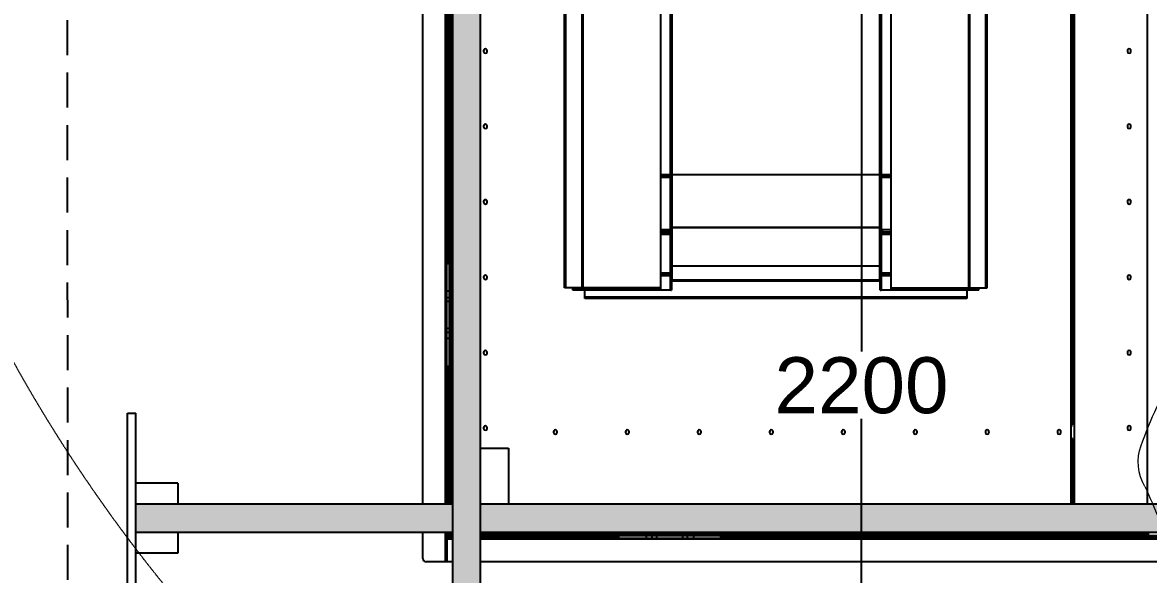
# Model space of a CAD drawing. Header units: millimetres. Extents: x 2822564 to 2991989, y -324396 to -253399.
# Drawn here: x 2903010 to 2904619, y -301297 to -300508 of the extents above; entities that cross this region are included whole.
import ezdxf

# ---------------------------------------------------------------- set-up
doc = ezdxf.new("R2010")
doc.units = ezdxf.units.MM
doc.linetypes.add('12017_XPLAN_GROUND$0$HIDDEN', pattern=[0.375, 0.25, -0.125])
doc.linetypes.add('HIDDEN', pattern=[0.375, 0.25, -0.125])
for name, color, linetype, lineweight in [("'new furniture'", 252, 'Continuous', 9), ('ARCHMED-Fur-S', 8, 'Continuous', 9), ('KATCHIN', 253, '12017_XPLAN_GROUND$0$HIDDEN', 5)]:
    doc.layers.add(name, color=color, linetype=linetype, lineweight=lineweight)
doc.layers.add('CANAL', color=2, linetype='HIDDEN')
doc.layers.add('LAF Detail', color=7, linetype='Continuous')
doc.styles.add('Annotative', font='arial.ttf')
doc.dimstyles.new('RUNNER saghf', dxfattribs={"dimtxt": 150, "dimasz": 60, "dimexe": 0.18, "dimexo": 0.0625, "dimgap": 0.09, "dimtad": 0, "dimtih": 1, "dimtoh": 1, "dimdec": 4, "dimzin": 0, "dimdsep": 46, "dimtxsty": 'Annotative', "dimblk": 'OBLIQUE', "dimcen": 0.09, "dimclrd": 140, "dimclre": 140, "dimclrt": 230, "dimazin": 0, "dimtfac": 1, "dimtdec": 4, "dimtofl": 0, "dimtmove": 0, "dimatfit": 3, "dimldrblk": 'OBLIQUE', "dimfxl": 1, "dimtolj": 1, "dimtzin": 0, "dimarcsym": 0})

# ---------------------------------------------------------------- blocks, each defined once
blk = doc.blocks.new('N_1210DE-00037-200612191001')
at = {"layer": 'ARCHMED-Fur-S'}
blk.add_line((0.56, 10.85), (0.12, 10.86), dxfattribs=at)
for centre, radius, start, end in [((-9.85, 59.08), 7.79, 101.9043, 136.252), ((-10.67, 64.95), 1.92, 66.212, 114.3796), ((-10.3, 65.8), 1, 319.5394, 66.212), ((10.29, 41.23), 34.7, 137.9547, 153.7324), ((-9.82, 60.25), 4.46, 100.0254, 130.959), ((-10.64, 66.08), 1.45, 271.6832, 319.5394), ((-9.89, 59.31), 5.16, 123.5441, 158.4924), ((20.99, 61.19), 1, 88.7649, 172.9064), ((20.93, 58.37), 3.83, 48.8504, 88.7649), ((-13.76, 60.84), 1, 158.4924, 300.2335), ((-11.16, 56.38), 4.16, 81.4663, 120.2335), ((-10.6, 59.97), 0.53, 337.3304, 83.8286), ((22.44, 61.01), 2.46, 172.9064, 179.7885), ((20.98, 61.02), 1, 179.7885, 240.1179), ((15.9, 52.17), 9.2, 5.6872, 60.1179), ((15.57, 51.39), 12.62, 31.5407, 51.3588), ((63.83, -126.76), 200.09, 112.0809, 113.3241), ((-12.61, 61.36), 2.96, 294.2322, 327.4407), ((2.29, 47.61), 26.18, 12.3938, 23.3615), ((552.98, -349.48), 702.96, 144.71444, 145.42156), ((-13.63, 53.71), 3.72, 118.4203, 169.8089), ((20.8, 55.34), 0.5, 77.6201, 181.3356), ((20.59, 54.36), 1.5, 23.7398, 77.6201), ((-223.28, 135.68), 221.46, 336.5542, 338.4609), ((22.11, 55.37), 1.81, 181.3356, 206.5549), ((-14.18, 41.21), 37.15, 16.4234, 21.0597), ((28.57, 58.72), 7.6, 209.656, 231.7851), ((24.37, 53.22), 0.694, 222.7695, 348.1684), ((51.06, 56.24), 23.4, 187.3964, 196.3415), ((25.7, 53.45), 4.59, 202.1614, 230.2305), ((-3.61, 29.73), 33.22, 34.7863, 37.4268), ((10.05, 25.54), 43.1, 146.268, 165.4558), ((15.46, 42.98), 10, 17.0104, 34.7863), ((38.21, 52.47), 10, 196.3415, 212.0165), ((190.55, -13.65), 219.37, 163.7977, 165.4765), ((67.61, 70.86), 44.68, 212.0165, 218.6395), ((-4.69, 36.81), 31.08, 11.5595, 17.0104), ((63.29, 51.92), 38.58, 193.3085, 204.2175), ((-9.28, 11.98), 52.18, 24.591, 36.4206), ((-29.75, 44.02), 8.38, 303.8854, 341.4998), ((-39.41, 24.4), 19.95, 352.275, 41.2889), ((-21.99, 33.85), 10, 165.4558, 176.0959), ((51.58, 42.59), 24.35, 195.4626, 204.4715), ((-5.76, 32.74), 26.27, 176.0959, 197.8391), ((32.68, 31), 6.11, 334.3085, 26.1285), ((-0.66, 27.83), 5, 91.3626, 135.2449), ((0.88, -36.92), 69.77, 89.9546, 91.3626), ((-2.66, -36.83), 69.73, 85.6517, 87.0449), ((2.25, 27.71), 5, 41.608, 85.6517), ((32.89, 32.82), 3.49, 185.2074, 247.9309), ((3.86, 23.34), 11.37, 135.2449, 152.1788), ((-2.48, 23.51), 11.33, 24.8185, 41.608), ((37.63, 16.36), 16.59, 117.7831, 167.2267), ((2.34, 23), 10.23, 146.4549, 163.7939), ((-0.98, 23.08), 10.19, 13.2251, 30.564), ((261.41, -48.14), 235.96, 161.085, 163.3053), ((8.22, 22.56), 16.05, 168.1544, 178.1606), ((-6.87, 22.95), 16.01, 358.8402, 8.8464), ((0.96, 29.39), 32.07, 188.412, 220.503), ((-11.96, 6.9), 16.7, 75.6507, 117.3916), ((78.58, 19.85), 86.46, 177.8638, 179.4247), ((-77.32, 23.93), 86.46, 357.5755, 359.1362), ((12.41, 6.7), 16.26, 59.3154, 101.6171), ((2.12, 20.62), 10, 179.4247, 215.5949), ((18.42, 17.36), 4.03, 41.3263, 55.482), ((-0.93, 20.7), 10, 321.4049, 357.5755), ((25.82, 22.52), 10, 332.2681, 343.3053), ((-5.25, 38.85), 45.1, 313.9831, 332.2681), ((-70.28, -31.21), 79.04, 34.1299, 35.5949), ((68.66, -34.85), 79.04, 141.4049, 143.1618), ((-0.72, 15.94), 5, 214.1299, 259.4252), ((2.15, 15.07), 4.12, 284.5708, 322.1938), ((0.2, 20.83), 9.97, 259.4252, 269.5695), ((1.01, 20.81), 9.97, 267.4282, 282.6328), ((-5.99, 23.85), 23.2, 221.2473, 263.4196), ((19.12, 13.59), 10, 296.9913, 313.9831), ((4.91, 41.51), 41.32, 275.2234, 296.9913), ((1.82, 69.72), 69.71, 261.3637, 275.6363)]:
    blk.add_arc(centre, radius, start, end, dxfattribs=at)
blk = doc.blocks.new('_Oblique')
at = {"color": 0, "linetype": 'ByBlock', "lineweight": -2}
blk.add_line((-0.5, -0.5), (0.5, 0.5), dxfattribs=at)
blk = doc.blocks.new('*D21')
at = {"color": 140, "lineweight": -2, "ltscale": 10, "transparency": 16777216}
for p, q in [((1609924.9, -562746.7), (1609924.5, -562746.7)), ((1609924.7, -562746.7), (1609924.7, -563805.7)), ((1609924.7, -564946.7), (1609924.7, -563887.6)), ((1609924.9, -564946.7), (1609924.5, -564946.7))]:
    blk.add_line(p, q, dxfattribs=at)
at = {"layer": 'Defpoints', "color": 0, "ltscale": 10, "transparency": 16777216}
for p in [(1610637.8, -562746.7, 0), (1609924.7, -564946.7), (1610637.9, -564946.7, 0)]:
    blk.add_point(p, dxfattribs=at)
at = {"color": 140, "lineweight": -2, "ltscale": 10, "transparency": 16777216, "xscale": 60, "yscale": 60, "zscale": 60}
for p, rotation in [((1609924.7, -562746.7), 90), ((1609924.7, -564946.7), 270)]:
    blk.add_blockref('_Oblique', p, dxfattribs=dict(at, rotation=rotation))
at = {"color": 230, "ltscale": 10, "transparency": 16777216, "insert": (1609924.7, -563846.7), "char_height": 80, "attachment_point": 5, "style": 'Annotative', "bg_fill": 3, "box_fill_scale": 1.1, "bg_fill_color": 256, "bg_fill_true_color": 13158600, "bg_fill_transparency": 0}
blk.add_mtext('\\A1;2200', dxfattribs=at)
blk = doc.blocks.new('LAF')
at = {"layer": 'LAF Detail'}
h = blk.add_hatch(color=1, dxfattribs=at)
h.dxf.hatch_style = 1
h.paths.add_polyline_path([(1750, 1297.5), (-1750, 1297.5), (-1750, 1257.5), (1750, 1257.5)])
h.paths.add_polyline_path([(-1257.5, 1750), (-1297.5, 1750), (-1297.5, 1297.5), (-1257.5, 1297.5)])
h.paths.add_polyline_path([(1297.5, 1750), (1257.5, 1750), (1257.5, 1297.5), (1297.5, 1297.5)])
h.paths.add_polyline_path([(1297.5, -1297.5), (1257.5, -1297.5), (1257.5, -1750), (1297.5, -1750)])
h.paths.add_polyline_path([(1750, -1257.5), (-1750, -1257.5), (-1750, -1297.5), (1750, -1297.5)])
h.paths.add_polyline_path([(-1257.5, -1297.5), (-1297.5, -1297.5), (-1297.5, -1750), (-1257.5, -1750)])
h.paths.add_polyline_path([(2764.7, 1882.3), (2614.7, 1882.3), (2614.7, 1842.3), (2068.7, 1842.3), (2068.7, 1882.3), (1918.7, 1882.3), (1918.7, 567.3), (2068.7, 567.3), (2068.7, 604.8), (2183, 604.8), (2183, 609.8), (2063, 609.8), (2063, 637.3), (2183, 637.3), (2183, 607.3), (2614.7, 607.3), (2614.7, 567.3), (2764.7, 567.3)])
h.paths.add_polyline_path([(1958.7, 1802.3), (2724.7, 1802.3), (2724.7, 913.3), (2183, 913.3), (2183, 883.3), (2063, 883.3), (2063, 913.3), (1958.7, 913.3)], flags=16)
h.paths.add_polyline_path([(1958.9, 1526.8, 1), (1964, 1526.8, 1)], flags=0)
h.paths.add_polyline_path([(1958.9, 1314.6, 1), (1964, 1314.6, 1)], flags=0)
h.paths.add_polyline_path([(2151, 1529.4), (2152, 1529.4, -1), (2152, 1524.2), (2151, 1524.2, -1)], flags=0)
h.paths.add_polyline_path([(2148.9, 1526.8, -1), (2154, 1526.8, -1)], flags=0)
h.paths.add_polyline_path([(2151, 1317.2), (2152, 1317.2, -1), (2152, 1312), (2151, 1312, -1)], flags=0)
h.paths.add_polyline_path([(2154, 1314.6, -1), (2148.9, 1314.6, -1)], flags=0)
h.paths.add_polyline_path([(2000, 1717.6), (2001.5, 1718.9, -1), (2004.9, 1715), (2003.4, 1713.7, -1)], flags=0)
h.paths.add_polyline_path([(2257.9, 1477.7), (2257.9, 1478.7, -1), (2263.1, 1478.7), (2263.1, 1477.7, -1)], flags=0)
h.paths.add_polyline_path([(2257.9, 1363.7, -1), (2263.1, 1363.7), (2263.1, 1362.7, -1), (2257.9, 1362.7)], flags=0)
h.paths.add_polyline_path([(2562.4, 1106.3), (2724.7, 1249.4), (2724.7, 1249.7), (2562.1, 1106.3)], flags=0)
h.paths.add_polyline_path([(2556.8, 1105.2), (2557, 1105.2), (2557.2, 1105.3, 0.093249)], flags=0)
h.paths.add_polyline_path([(2308.7, 1100.3), (2551.5, 1100.3), (2555.3, 1103.7), (2555.3, 1104.3, -0.414214), (2557.3, 1106.3), (2557.3, 1105.2, 0.12943), (2555.3, 1104.3), (2555.3, 1100.4), (2552.5, 1097.8), (2544.7, 1097.8), (2544.7, 1096.6), (2326.7, 1096.6), (2307.7, 1096.6, 0.414214), (2306.5, 1095.3), (2306.5, 1036.7, 0.080761), (2306.5, 1036.3), (2306.5, 1036.3), (2330.5, 914.1), (2357.5, 914.1), (2544.1, 914.1), (2544.1, 913.8), (2544.1, 913.3), (2543.7, 913.3), (2419.6, 913.8), (2366, 913.8), (2357.6, 914.1), (2357.6, 913.3), (2357.5, 913.3), (2357.5, 914.1), (2327.5, 914.1), (2303.5, 1036.3), (1958.7, 1036.3), (1958.7, 1036.9), (2303, 1036.9), (2303, 1096.6), (2326.5, 1096.6), (2326.5, 1097.8), (2308.7, 1097.8)], flags=0)
h.paths.add_polyline_path([(2305.2, 1036.7, 0.09518), (2305.4, 1035.8, 0.113938), (2303.6, 1035.9), (2305.2, 1036.1)], flags=0)
h.paths.add_polyline_path([(2257.9, 1592.7), (2257.9, 1593.7, -1), (2263.1, 1593.7), (2263.1, 1592.7, -1)], flags=0)
h.paths.add_polyline_path([(2058.1, 1768.8), (2059.6, 1770.2, -1), (2063, 1766.3), (2061.5, 1764.9, -1)], flags=0)
h.paths.add_polyline_path([(2263.1, 1248.7), (2263.1, 1247.7, -1), (2257.9, 1247.7), (2257.9, 1248.7, -1)], flags=0)
h.paths.add_polyline_path([(2444, 1411.7, 0.956183), (2444, 1429.7, -0.066402)], flags=0)
h.paths.add_polyline_path([(2426.8, 1429.7), (2427.6, 1429.7, 0.022091), (2426.8, 1429.7, 11.266721), (2426.8, 1411.7), (2427.6, 1411.7, -0.022091), (2426.8, 1411.7, -11.266721)], flags=0)
h.paths.add_polyline_path([(2426.6, 1420.7, -1), (2326.6, 1420.7, -1)], flags=0)
h.paths.add_polyline_path([(2339.5, 1461.4, -1), (2332.5, 1461.4, -1)], flags=0)
h.paths.add_polyline_path([(2338.5, 1461.4, -1), (2333.5, 1461.4, -1)], flags=0)
h.paths.add_polyline_path([(2339.5, 1380, -1), (2332.5, 1380, -1)], flags=0)
h.paths.add_polyline_path([(2338.5, 1380, -1), (2333.5, 1380, -1)], flags=0)
h.paths.add_polyline_path([(2341, 1529.4), (2342, 1529.4, -1), (2342, 1524.2), (2341, 1524.2, -1)], flags=0)
h.paths.add_polyline_path([(2344, 1526.8, -1), (2338.9, 1526.8, -1)], flags=0)
h.paths.add_polyline_path([(2257.9, 1692.7), (2257.9, 1693.7, -1), (2263.1, 1693.7), (2263.1, 1692.7, -1)], flags=0)
h.paths.add_polyline_path([(2341, 1317.2), (2342, 1317.2, -1), (2342, 1312), (2341, 1312, -1)], flags=0)
h.paths.add_polyline_path([(2344, 1314.6, -1), (2338.9, 1314.6, -1)], flags=0)
h.paths.add_polyline_path([(1948.7, 1862.3, -1), (1962.7, 1862.3, -1)], flags=16)
h.paths.add_polyline_path([(2263.1, 1133.7), (2263.1, 1132.7, -1), (2257.9, 1132.7), (2257.9, 1133.7, -1)], flags=0)
h.paths.add_polyline_path([(2420.8, 1461.4, -1), (2413.8, 1461.4, -1)], flags=0)
h.paths.add_polyline_path([(2419.8, 1461.4, -1), (2414.8, 1461.4, -1)], flags=0)
h.paths.add_polyline_path([(2420.8, 1380, -1), (2413.8, 1380, -1)], flags=0)
h.paths.add_polyline_path([(2419.8, 1380, -1), (2414.8, 1380, -1)], flags=0)
h.paths.add_polyline_path([(2257.9, 1792.7), (2257.9, 1793.7, -1), (2263.1, 1793.7), (2263.1, 1792.7, -1)], flags=0)
h.paths.add_polyline_path([(2551.5, 1100.3, 0.016832), (2552, 1099.1), (2552.1, 1099.1), (2551.9, 1099.1), (2551.9, 1099), (2552, 1099, -0.00829)], flags=0)
h.paths.add_polyline_path([(2327.4, 1109.9), (2329.4, 1109.9, -1), (2329.4, 1104.7), (2327.4, 1104.7, -1)], flags=0)
h.paths.add_polyline_path([(2490.2, 1477.7), (2490.2, 1478.7, -1), (2495.4, 1478.7), (2495.4, 1477.7, -1)], flags=0)
h.paths.add_polyline_path([(2490.2, 1363.7, -1), (2495.4, 1363.7), (2495.4, 1362.7, -1), (2490.2, 1362.7)], flags=0)
h.paths.add_polyline_path([(2394, 1109.9), (2396, 1109.9, -1), (2396, 1104.7), (2394, 1104.7, -1)], flags=0)
h.paths.add_polyline_path([(1958.7, 873.3), (2310.7, 873.3), (2310.7, 647.3), (1958.7, 647.3)], flags=16)
h.paths.add_polyline_path([(2490.2, 1592.7), (2490.2, 1593.7, -1), (2495.4, 1593.7), (2495.4, 1592.7, -1)], flags=0)
h.paths.add_polyline_path([(2490.2, 1248.7, -1), (2495.4, 1248.7), (2495.4, 1247.7, -1), (2490.2, 1247.7)], flags=0)
h.paths.add_polyline_path([(2531, 1529.4), (2532, 1529.4, -1), (2532, 1524.2), (2531, 1524.2, -1)], flags=0)
h.paths.add_polyline_path([(2534, 1526.8, -1), (2528.9, 1526.8, -1)], flags=0)
h.paths.add_polyline_path([(2531, 1317.2), (2532, 1317.2, -1), (2532, 1312), (2531, 1312, -1)], flags=0)
h.paths.add_polyline_path([(2534, 1314.6, -1), (2528.9, 1314.6, -1)], flags=0)
h.paths.add_polyline_path([(2490.2, 1692.7), (2490.2, 1693.7, -1), (2495.4, 1693.7), (2495.4, 1692.7, -1)], flags=0)
h.paths.add_polyline_path([(2460.7, 1109.9), (2462.7, 1109.9, -1), (2462.7, 1104.7), (2460.7, 1104.7, -1)], flags=0)
h.paths.add_polyline_path([(2495.4, 1133.7), (2495.4, 1132.7, -1), (2490.2, 1132.7), (2490.2, 1133.7, -1)], flags=0)
h.paths.add_polyline_path([(2490.2, 1792.7), (2490.2, 1793.7, -1), (2495.4, 1793.7), (2495.4, 1792.7, -1)], flags=0)
h.paths.add_polyline_path([(2527.4, 1109.9), (2529.4, 1109.9, -1), (2529.4, 1104.7), (2527.4, 1104.7, -1)], flags=0)
h.paths.add_polyline_path([(2322.7, 860.3), (2350.7, 860.3), (2350.7, 873.3), (2724.7, 873.3), (2724.7, 647.3), (2350.7, 647.3), (2350.7, 660.3), (2322.7, 660.3, -0.414214), (2320.7, 662.3), (2320.7, 858.3, -0.414214)], flags=16)
h.paths.add_polyline_path([(2561.8, 1122.2), (2563.3, 1123.5, -1), (2566.7, 1119.6), (2565.2, 1118.3, -1)], flags=0)
h.paths.add_polyline_path([(2353.8, 820.3), (2353.8, 860.3), (2353.7, 820.3)], flags=0)
h.paths.add_polyline_path([(2578.9, 1095.3, -1), (2573.8, 1095.3, -1)], flags=0)
h.paths.add_polyline_path([(2619.9, 1173.4), (2621.4, 1174.7, -1), (2624.8, 1170.8), (2623.3, 1169.5, -1)], flags=0)
h.paths.add_polyline_path([(2392.3, 858.8), (2392.3, 662.3), (2392.2, 661.9), (2392, 660.7), (2391.5, 660.5), (2391.7, 660.7), (2391.9, 660.9), (2392, 661.2), (2392.2, 661.6), (2392.2, 661.9), (2392.3, 662.3), (2392.3, 858.3), (2392.2, 858.7), (2392, 859.9), (2391.8, 860)], flags=0)
h.paths.add_polyline_path([(2383.4, 818.3), (2383.2, 818.3), (2383.2, 702.3), (2383.2, 701.9), (2383, 700.7), (2382.1, 700.3), (2381.9, 700.3), (2382.2, 700.4), (2382.4, 700.5), (2382.6, 700.7), (2382.8, 700.9), (2383, 701.2), (2383.1, 701.6), (2383.2, 701.9), (2383.2, 702.3), (2383.2, 818.3), (2383.2, 818.7), (2383, 819.9), (2382.8, 820)], flags=0)
h.paths.add_polyline_path([(2623.3, 1770.2), (2624.8, 1768.8, -1), (2621.4, 1764.9), (2619.9, 1766.3, -1)], flags=0)
h.paths.add_polyline_path([(2678, 1224.6), (2679.5, 1225.9, -1), (2682.9, 1222), (2681.4, 1220.7, -1)], flags=0)
h.paths.add_polyline_path([(2721, 1529.4), (2722, 1529.4, -1), (2722, 1524.2), (2721, 1524.2, -1)], flags=0)
h.paths.add_polyline_path([(2724, 1526.8, -1), (2718.9, 1526.8, -1)], flags=0)
h.paths.add_polyline_path([(2721, 1317.2), (2722, 1317.2, -1), (2722, 1312), (2721, 1312, -1)], flags=0)
h.paths.add_polyline_path([(2724, 1314.6, -1), (2718.9, 1314.6, -1)], flags=0)
h.paths.add_polyline_path([(2681.4, 1718.9), (2682.9, 1717.6, -1), (2679.5, 1713.7), (2678, 1715, -1)], flags=0)
h.paths.add_polyline_path([(2665.4, 1096), (2667.3, 1092.8, 0.483498), (2670.4, 1095.3, 0.867202)], flags=0)
h.paths.add_polyline_path([(1962.7, 587.3, -1), (1948.7, 587.3, -1)], flags=16)
h.paths.add_polyline_path([(2537.3, 819.3), (2537.3, 818.3, -1), (2532.1, 818.3), (2532.1, 819.3, -1)], flags=0)
h.paths.add_polyline_path([(2537.3, 818.8, -1), (2532.2, 818.8, -1)], flags=0)
h.paths.add_polyline_path([(2720.7, 1862.3, -1), (2734.7, 1862.3, -1)], flags=16)
h.paths.add_polyline_path([(2537.3, 761.1), (2537.3, 760.1, -1), (2532.1, 760.1), (2532.1, 761.1, -1)], flags=0)
h.paths.add_polyline_path([(2537.3, 760.6, -1), (2532.2, 760.6, -1)], flags=0)
h.paths.add_polyline_path([(2537.3, 702.8), (2537.3, 701.8, -1), (2532.1, 701.8), (2532.1, 702.8, -1)], flags=0)
h.paths.add_polyline_path([(2537.3, 702.3, -1), (2532.2, 702.3, -1)], flags=0)
h.paths.add_polyline_path([(2734.7, 587.3, -1), (2720.7, 587.3, -1)], flags=16)
h.paths.add_polyline_path([(1297.5, 1257.5), (1257.5, 1257.5), (1257.5, -1257.5), (1297.5, -1257.5)])
h.paths.add_polyline_path([(-1257.5, 1257.5), (-1297.5, 1257.5), (-1297.5, -1257.5), (-1257.5, -1257.5)])
at = {"layer": 'LAF Detail', "color": 1, "linetype": 'Continuous', "lineweight": 25}
for p, q in [((-1427.5, 1762), (-1127.5, 1762)), ((-1127.5, 1762), (-1127.5, 1750)), ((-1427.5, 1750), (-1127.5, 1750)), ((-1327.5, 1690), (-1327.5, 1750)), ((-1227.5, 1690), (-1227.5, 1750)), ((-1297.5, 1690), (-1327.5, 1690)), ((-1227.5, 1690), (-1257.5, 1690))]:
    blk.add_line(p, q, dxfattribs=at)
at = {"layer": 'LAF Detail', "color": 7, "linetype": 'Continuous', "lineweight": 25}
for p, q in [((-1297.5, 1750), (-1297.5, 1297.5)), ((-1257.5, 1297.5), (-1257.5, 1750)), ((1750, 1297.5), (-1750, 1297.5)), ((-1750, 1257.5), (1750, 1257.5))]:
    blk.add_line(p, q, dxfattribs=at)
at = {"layer": 'LAF Detail', "color": 3, "linetype": 'Continuous', "lineweight": 25}
for p, q in [((-1335.1, 1340.1), (-1297.5, 1340.1)), ((-1257.5, 1340.1), (354.9, 1340.1)), ((-1340.1, 1297.5), (-1340.1, 1335.1)), ((-1340.1, 1307.5), (-1297.5, 1307.5)), ((-1340.1, 1306.4), (-1297.5, 1306.4)), ((-1340.1, 1305.1), (-1297.5, 1305.1)), ((-1307.5, 1297.5), (-1307.5, 1305.1)), ((-1306.4, 1297.5), (-1306.4, 1305.1)), ((-1305.1, 1297.5), (-1305.1, 1305.1)), ((-1305.1, 1304), (-1297.5, 1304)), ((-1257.5, 1307.5), (354.9, 1307.5)), ((-1257.5, 1306.4), (-1062.2, 1306.4)), ((-1257.5, 1305.1), (-1062.2, 1305.1)), ((-1257.5, 1304), (-1062.2, 1304)), ((-912.2, 1306.4), (-1062.2, 1306.4)), ((-1062.2, 1302.4), (-1062.2, 1306.4)), ((-1060.4, 1306.4), (-1060.4, 1302.4)), ((-1021.1, 1302.4), (-1021.1, 1306.4)), ((-1012.2, 1302.4), (-1012.2, 1306.4)), ((-1006.2, 1306.4), (-1006.2, 1302.4)), ((-968.3, 1302.4), (-968.3, 1306.4)), ((-962.3, 1306.4), (-962.3, 1302.4)), ((-953.4, 1302.4), (-953.4, 1306.4)), ((-914.1, 1302.4), (-914.1, 1306.4)), ((-912.2, 1306.4), (-62.2, 1306.4)), ((-912.2, 1306.4), (-912.2, 1302.4)), ((-912.2, 1305.1), (-62.2, 1305.1)), ((-912.2, 1304), (-62.2, 1304)), ((-1305.1, 1302.8), (-1302.3, 1302.8)), ((-1303.4, 1302.3), (-1303.4, 1297.5)), ((-1303.4, 1302.3), (-1302.4, 1302.3)), ((-1302.4, 1302.3), (-1302.4, 1297.5)), ((-1302.3, 1303.4), (-1302.3, 1302.4)), ((-1297.5, 1303.4), (-1302.3, 1303.4)), ((-1297.5, 1302.4), (-1302.3, 1302.4)), ((-1301.4, 1301.4), (-1297.5, 1301.4)), ((-1301.4, 1297.5), (-1301.4, 1301.4)), ((-1300.4, 1297.5), (-1300.4, 1301.4)), ((-1300.2, 1301.4), (-1300.2, 1300.4)), ((-1300.2, 1300.4), (-1297.5, 1300.4)), ((-1299.5, 1299.5), (-1299.6, 1299.7)), ((-1299.4, 1297.5), (-1299.4, 1299.4)), ((-1299.4, 1299.4), (-1297.5, 1299.4)), ((-1062.2, 1303.4), (-1257.5, 1303.4)), ((303.6, 1302.4), (-1257.5, 1302.4)), ((-1257.5, 1301.4), (302.6, 1301.4)), ((-1257.5, 1300.4), (302.6, 1300.4)), ((-1257.5, 1299.4), (302.6, 1299.4)), ((-62.2, 1303.4), (-912.2, 1303.4)), ((-1340.1, -1257.5), (-1340.1, 1257.5)), ((-1307.5, -1257.5), (-1307.5, 1257.5)), ((-1306.4, 1062.2), (-1306.4, 1257.5)), ((-1305.1, 1062.2), (-1305.1, 1257.5)), ((-1304, 1062.2), (-1304, 1257.5)), ((-1303.4, 1257.5), (-1303.4, 1062.2)), ((-1302.4, 1257.5), (-1302.4, 303.7)), ((-1301.4, 303.7), (-1301.4, 1257.5)), ((-1300.4, 303.7), (-1300.4, 1257.5)), ((-1299.4, 304.6), (-1299.4, 1257.5)), ((-1297.5, 1257.5), (-1297.5, -1257.5)), ((-1257.5, -1257.5), (-1257.5, 1257.5)), ((-1177.5, 1257.5), (-1177.5, 1217.5)), ((-1148.5, 1253.2), (-1149.5, 1253.2)), ((-1149.5, 1248.1), (-1148.5, 1248.1)), ((-1040.8, 1253.2), (-1041.8, 1253.2)), ((-1041.8, 1248.1), (-1040.8, 1248.1)), ((-933, 1253.2), (-934, 1253.2)), ((-934, 1248.1), (-933, 1248.1)), ((-825.2, 1253.2), (-826.2, 1253.2)), ((-826.2, 1248.1), (-825.2, 1248.1)), ((-717.4, 1253.2), (-718.4, 1253.2)), ((-718.4, 1248.1), (-717.4, 1248.1)), ((-609.7, 1253.2), (-610.7, 1253.2)), ((-610.7, 1248.1), (-609.7, 1248.1)), ((-1177.5, 1217.5), (-1257.5, 1217.5)), ((-1154.2, 1153.2), (-1155.2, 1153.2)), ((-1155.2, 1148.1), (-1154.2, 1148.1)), ((-948.7, 1137.6), (-12.9, 1137.6)), ((-948.7, 1000.6), (-948.7, 1137.6)), ((-948.7, 1136.6), (-12.9, 1136.6)), ((-948.7, 1135.6), (-12.9, 1135.6)), ((-951.7, 1125.6), (-949.7, 1125.6)), ((-951.7, 986.6), (-951.7, 1125.6)), ((-951.7, 1122.2), (-950.7, 1122.2)), ((-950.7, 1000.6), (-950.7, 1125.6)), ((-950.7, 1122.4), (-949.7, 1122.4)), ((-949.7, 1000.6), (-949.7, 1125.6)), ((-12.9, 1112.6), (-948.7, 1112.6)), ((-948.7, 1111.6), (-12.9, 1111.6)), ((-12.9, 1111.2), (-948.7, 1111.2)), ((-936.7, 1111.6), (-936.7, 1111.2)), ((-963.7, 562.6), (-963.7, 1108.6)), ((-963.7, 1108.6), (-951.7, 1108.6)), ((-962.7, 562.6), (-962.7, 1108.6)), ((-961.7, 562.6), (-961.7, 1108.6)), ((-1306.4, 1062.2), (-1306.4, 912.2)), ((-1306.4, 1062.2), (-1302.4, 1062.2)), ((-1302.4, 1060.4), (-1306.4, 1060.4)), ((-1154.2, 1050.3), (-1155.2, 1050.3)), ((-1155.2, 1045.2), (-1154.2, 1045.2)), ((-1302.4, 1021.1), (-1306.4, 1021.1)), ((-1306.4, 1012.2), (-1302.4, 1012.2)), ((-1302.4, 1006.2), (-1306.4, 1006.2)), ((-951.7, 1001.3), (-950.7, 1001.3)), ((-788.5, 1000.6), (-951.7, 1000.6)), ((-951.2, 1000.6), (-951.2, 986.6)), ((-949.7, 1000.6), (-950.7, 1000.6)), ((-931.2, 986.6), (-931.2, 1000.6)), ((-930.2, 986.6), (-930.2, 1000.6)), ((-929.3, 987.6), (-929.3, 1000.6)), ((-928.9, 987.6), (-928.9, 1000.6)), ((-927, 1000.6), (-927, 986.6)), ((-872.5, 986.6), (-872.5, 1000.6)), ((-871.8, 986.6), (-871.8, 1000.6)), ((-869.2, 987.6), (-869.2, 1000.6)), ((-868.6, 987.6), (-868.6, 1000.6)), ((-865.3, 1000.6), (-865.3, 986.6)), ((-790.7, 986.6), (-790.7, 1000.6)), ((-790.5, 986.6), (-790.5, 1000.6)), ((-788.8, 987.6), (-788.8, 1000.6)), ((-788.5, 987.6), (-788.5, 1000.6)), ((-788.3, 987.6), (-788.3, 1000.6)), ((143.3, 1000.6), (-788.3, 1000.6)), ((-786.6, 1000.6), (-786.6, 670.6)), ((-930.2, 986.6), (-951.7, 986.6)), ((-951.7, 985.6), (-951.7, 984.6)), ((-951.5, 985.6), (-951.7, 985.6)), ((-787.4, 984.6), (-951.7, 984.6)), ((-949.7, 984.6), (-949.7, 984.6)), ((-938.7, 984.6), (-938.7, 686.6)), ((-937.7, 983.6), (143.3, 983.6)), ((-937.7, 983.6), (-937.7, 687.6)), ((-937.7, 687.6), (-937.7, 983.6)), ((-927, 987.6), (-930.2, 987.6)), ((-926.9, 985.6), (-929.2, 985.6)), ((-929.2, 985.6), (-929.2, 984.6)), ((-871.8, 986.6), (-927, 986.6)), ((-917.7, 687.6), (-917.7, 983.6)), ((-917.1, 983.6), (-917.1, 687.6)), ((-865.3, 987.6), (-871.8, 987.6)), ((-865.3, 985.6), (-871.1, 985.6)), ((-871.1, 985.6), (-871.1, 984.6)), ((-790.5, 986.6), (-865.3, 986.6)), ((-862.6, 687.6), (-862.6, 983.6)), ((-861.7, 983.6), (-861.7, 687.6)), ((-788.5, 987.6), (-790.5, 987.6)), ((-786.6, 985.6), (-790.2, 985.6)), ((-790.2, 985.6), (-790.2, 984.6)), ((-788.4, 986.8), (-788.3, 986.8)), ((-786.6, 987.6), (-788.3, 987.6)), ((-787.4, 984.6), (-787.4, 985.6)), ((-787.1, 687.6), (-787.1, 983.6)), ((-786.6, 984.2), (-786.9, 984.2)), ((143.3, 986.6), (-786.6, 986.6)), ((143.3, 984.6), (-786.6, 984.6)), ((-1306.4, 968.3), (-1302.4, 968.3)), ((-1302.4, 962.3), (-1306.4, 962.3)), ((-1302.4, 953.4), (-1306.4, 953.4)), ((-1154.2, 947.5), (-1155.2, 947.5)), ((-1155.2, 942.4), (-1154.2, 942.4)), ((-1306.4, 914.1), (-1302.4, 914.1)), ((-1306.4, 87.8), (-1306.4, 912.2)), ((-1302.4, 912.2), (-1306.4, 912.2)), ((-1305.1, 87.8), (-1305.1, 912.2)), ((-1304, 87.8), (-1304, 912.2)), ((-1303.4, 912.2), (-1303.4, 303.9)), ((-1154.2, 844.6), (-1155.2, 844.6)), ((-1155.2, 839.5), (-1154.2, 839.5)), ((-1154.2, 741.7), (-1155.2, 741.7)), ((-1155.2, 736.6), (-1154.2, 736.6)), ((-951.7, 686.6), (-787.4, 686.6)), ((-951.7, 686.6), (-951.7, 685.6)), ((-951.7, 685.6), (-951.5, 685.6)), ((-951.7, 545.6), (-951.7, 684.6)), ((-951.7, 684.6), (-930.2, 684.6)), ((-951.2, 684.6), (-951.2, 670.6)), ((-949.7, 686.5), (-949.7, 686.6)), ((143.3, 687.6), (-937.7, 687.6)), ((-931.2, 670.6), (-931.2, 684.6)), ((-930.2, 670.6), (-930.2, 684.6)), ((-927, 683.6), (-930.2, 683.6)), ((-929.3, 683.6), (-929.3, 670.6)), ((-929.2, 685.6), (-929.2, 686.6)), ((-926.9, 685.6), (-929.2, 685.6)), ((-928.9, 683.6), (-928.9, 670.6)), ((-927, 684.6), (-871.8, 684.6)), ((-927, 684.6), (-927, 670.6)), ((-872.5, 670.6), (-872.5, 684.6)), ((-871.8, 670.6), (-871.8, 684.6)), ((-865.3, 683.6), (-871.8, 683.6)), ((-871.1, 685.6), (-871.1, 686.6)), ((-865.3, 685.6), (-871.1, 685.6)), ((-869.2, 683.6), (-869.2, 670.6)), ((-868.6, 683.6), (-868.6, 670.6)), ((-865.3, 684.6), (-865.3, 670.6)), ((-865.3, 684.6), (-790.5, 684.6)), ((-790.7, 670.6), (-790.7, 684.6)), ((-790.5, 670.6), (-790.5, 684.6)), ((-788.5, 683.6), (-790.5, 683.6)), ((-790.2, 685.6), (-790.2, 686.6)), ((-786.6, 685.6), (-790.2, 685.6)), ((-788.8, 683.6), (-788.8, 670.6)), ((-788.5, 683.6), (-788.5, 670.6)), ((-788.4, 684.4), (-788.3, 684.4)), ((-788.3, 683.6), (-788.3, 670.6)), ((-786.6, 683.6), (-788.3, 683.6)), ((-787.4, 686.6), (-787.4, 685.6)), ((-786.9, 687), (-786.6, 687)), ((-786.6, 686.6), (143.3, 686.6)), ((-786.6, 684.6), (143.3, 684.6)), ((-951.7, 670.6), (-788.5, 670.6)), ((-951.7, 669.8), (-950.7, 669.8)), ((-950.7, 670.6), (-950.7, 545.6)), ((-949.7, 670.5), (-950.7, 670.5)), ((-949.7, 670.6), (-949.7, 545.6)), ((-948.7, 670.6), (-948.7, 533.6)), ((-788.3, 670.6), (143.3, 670.6)), ((-1154.2, 638.9), (-1155.2, 638.9)), ((-1155.2, 633.8), (-1154.2, 633.8)), ((-951.7, 562.6), (-963.7, 562.6)), ((-951.7, 548.9), (-950.7, 548.9)), ((-950.7, 548.7), (-949.7, 548.7)), ((-12.9, 560), (-948.7, 560)), ((-948.7, 559.6), (-12.9, 559.6)), ((-12.9, 558.6), (-948.7, 558.6)), ((-936.7, 559.6), (-936.7, 560)), ((-1154.2, 536), (-1155.2, 536)), ((-951.7, 545.6), (-949.7, 545.6)), ((-948.7, 535.6), (-12.9, 535.6)), ((-948.7, 534.6), (-12.9, 534.6)), ((-948.7, 533.6), (-12.9, 533.6)), ((-1155.2, 530.9), (-1154.2, 530.9)), ((-1154.2, 433.2), (-1155.2, 433.2)), ((-1155.2, 428.1), (-1154.2, 428.1)), ((-1300.4, 411.4), (-1301.4, 411.4)), ((-1299.4, 413.4), (-1300.4, 413.4)), ((-1300.4, 409.4), (-1299.4, 409.4)), ((-1299.4, 411.4), (-1297.5, 411.4)), ((-1257.5, 413.4), (302.6, 413.4)), ((-1257.5, 411.4), (-1164, 411.4)), ((302.6, 409.4), (-1257.5, 409.4)), ((-1164, 411.1), (-1164, 411.6)), ((-1145.4, 411.6), (-1145.4, 411.1)), ((-1144.1, 411.4), (-488.3, 411.4)), ((-1148.5, 333.2), (-1149.5, 333.2)), ((-1149.5, 328.1), (-1148.5, 328.1)), ((-1040.8, 333.2), (-1041.8, 333.2)), ((-1041.8, 328.1), (-1040.8, 328.1)), ((-933, 333.2), (-934, 333.2)), ((-934, 328.1), (-933, 328.1)), ((-825.2, 333.2), (-826.2, 333.2)), ((-826.2, 328.1), (-825.2, 328.1)), ((-717.4, 333.2), (-718.4, 333.2)), ((-718.4, 328.1), (-717.4, 328.1)), ((-609.7, 333.2), (-610.7, 333.2)), ((-610.7, 328.1), (-609.7, 328.1)), ((-1302.4, 303.9), (-1303.4, 303.9)), ((-1302.8, 302.6), (-1302.8, 303.9)), ((-1302.4, 305.4), (-1301.4, 305.4)), ((-1302.4, 303.7), (-1300.4, 303.7)), ((-1302.4, 303.6), (-1302.4, -1257.5)), ((-1297.5, 303.6), (-1302.4, 303.6)), ((-1297.5, 304.6), (-1301.4, 304.6)), ((-1300.4, 303.8), (-1297.5, 303.8)), ((-1257.5, 304.6), (302.6, 304.6))]:
    blk.add_line(p, q, dxfattribs=at)
at = {"layer": 'LAF Detail', "color": 3, "linetype": 'Continuous', "lineweight": 25, "flags": 128}
for points in [[(-1300.4, 1301.4), (-1300.2, 1300.7), (-1300.2, 1300.6)], [(-1300, 1300.3), (-1299.8, 1300), (-1299.4, 1299.4)], [(-869.2, 987.6), (-869.1, 986.8), (-868.9, 986.1), (-868.4, 985.7), (-867.9, 985.6)], [(-867.9, 985.6), (-868.2, 985.7), (-868.4, 986.1), (-868.5, 986.8), (-868.6, 987.6)], [(-869.2, 683.6), (-869.1, 684.3), (-868.9, 685), (-868.4, 685.4), (-867.9, 685.6)], [(-867.9, 685.6), (-868.2, 685.4), (-868.4, 685), (-868.5, 684.3), (-868.6, 683.6)]]:
    blk.add_lwpolyline(points, dxfattribs=at)
at = {"layer": 'LAF Detail', "color": 3, "linetype": 'Continuous', "lineweight": 25}
for centre, radius, start, end in [((-1335.1, 1335.1), 5, 90, 180), ((-1300.1, 1302.8), 2.31, 192.7668, 237.1902), ((-1303, 1300.7), 1.84, 22.3931, 67.6069), ((-1300.9, 1298.9), 1.61, 15.2821, 62.0375), ((-1149.5, 1250.6), 2.55, 90, 270), ((-1148.5, 1250.6), 2.55, 270, 90), ((-1041.8, 1250.6), 2.55, 90, 270), ((-1040.8, 1250.6), 2.55, 270, 90), ((-934, 1250.6), 2.55, 90, 270), ((-933, 1250.6), 2.55, 270, 90), ((-826.2, 1250.6), 2.55, 90, 270), ((-825.2, 1250.6), 2.55, 270, 90), ((-718.4, 1250.6), 2.55, 90, 270), ((-717.4, 1250.6), 2.55, 270, 90), ((-610.7, 1250.6), 2.55, 90, 270), ((-609.7, 1250.6), 2.55, 270, 90), ((-1155.2, 1150.6), 2.55, 90, 270), ((-1154.2, 1150.6), 2.55, 270, 90), ((-948.7, 1112.6), 1, 180, 270), ((-948.8, 1112.1), 0.918, 186.9354, 275.5617), ((-1155.2, 1047.8), 2.55, 90, 270), ((-1154.2, 1047.8), 2.55, 270, 90), ((-949.7, 986.6), 2, 180, 270), ((-949.2, 986.5), 1.97, 179.0242, 268.9898), ((-938.7, 983.6), 1, 0, 90), ((-938.6, 983.6), 0.983, 359.0242, 88.9898), ((-929.2, 986.5), 1.97, 179.0242, 268.9898), ((-929.2, 986.5), 0.983, 179.0242, 268.9898), ((-927.3, 987.5), 1.93, 177.9741, 268.7651), ((-927.1, 987.4), 1.86, 174.8629, 259.9864), ((-925.3, 986.3), 1.79, 171.9505, 258.5782), ((-918.6, 983.6), 0.983, 359.0242, 88.9898), ((-918, 983.7), 0.893, 351.9505, 78.5782), ((-870.7, 986.3), 1.79, 171.9505, 258.5782), ((-870.9, 986.4), 0.893, 171.9505, 258.5782), ((-863, 986.1), 2.37, 168.6309, 220.3907), ((-863.5, 983.7), 0.893, 351.9505, 78.5782), ((-864.6, 983.6), 2.65, 359.6621, 21.795), ((-862.9, 983.8), 1.18, 348.6309, 40.3907), ((-788.4, 986.1), 2.37, 168.6309, 220.3907), ((-789.3, 986.3), 1.18, 168.6309, 220.3907), ((-786.4, 987.1), 2.4, 168.2653, 219.1537), ((-787.3, 987.3), 1.21, 167.9158, 217.8894), ((-719.3, 987.6), 69, 180.0514, 181.7125), ((-789.2, 984), 2.37, 348.6309, 40.3907), ((-788.3, 983.8), 1.18, 348.6309, 40.3907), ((-1155.2, 944.9), 2.55, 90, 270), ((-1154.2, 944.9), 2.55, 270, 90), ((-1155.2, 842.1), 2.55, 90, 270), ((-1154.2, 842.1), 2.55, 270, 90), ((-1155.2, 739.2), 2.55, 90, 270), ((-1154.2, 739.2), 2.55, 270, 90), ((-949.7, 684.6), 2, 90, 180), ((-949.2, 684.6), 1.97, 91.0102, 180.9758), ((-938.7, 687.6), 1, 270, 0), ((-938.6, 687.5), 0.983, 271.0102, 0.9758), ((-929.2, 684.6), 1.97, 91.0102, 180.9758), ((-929.2, 684.6), 0.983, 91.0102, 180.9758), ((-927.3, 683.6), 1.93, 91.2349, 182.0259), ((-927.1, 683.7), 1.86, 100.0136, 185.1371), ((-925.3, 684.8), 1.79, 101.4218, 188.0495), ((-918.6, 687.5), 0.983, 271.0102, 0.9758), ((-918, 687.4), 0.893, 281.4218, 8.0495), ((-870.7, 684.8), 1.79, 101.4218, 188.0495), ((-870.9, 684.7), 0.893, 101.4218, 188.0495), ((-863, 685), 2.37, 139.6093, 191.3691), ((-863.5, 687.4), 0.893, 281.4218, 8.0495), ((-864.6, 687.5), 2.65, 338.205, 0.3379), ((-862.9, 687.3), 1.18, 319.6093, 11.3691), ((-788.4, 685), 2.37, 139.6093, 191.3691), ((-789.3, 684.8), 1.18, 139.6093, 191.3691), ((-786.4, 684), 2.4, 140.8463, 191.7347), ((-787.3, 683.8), 1.21, 142.1106, 192.0842), ((-719.3, 683.5), 69, 178.2875, 179.9486), ((-789.2, 687.1), 2.37, 319.6093, 11.3691), ((-788.3, 687.3), 1.18, 319.6093, 11.3691), ((-1155.2, 636.3), 2.55, 90, 270), ((-1154.2, 636.3), 2.55, 270, 90), ((-948.8, 559), 0.918, 84.4383, 173.0646), ((-948.7, 558.6), 1, 90, 180), ((-1155.2, 533.5), 2.55, 90, 270), ((-1154.2, 533.5), 2.55, 270, 90), ((-1155.2, 430.6), 2.55, 90, 270), ((-1154.2, 430.6), 2.55, 270, 90), ((-1149.5, 330.6), 2.55, 90, 270), ((-1148.5, 330.6), 2.55, 270, 90), ((-1041.8, 330.6), 2.55, 90, 270), ((-1040.8, 330.6), 2.55, 270, 90), ((-934, 330.6), 2.55, 90, 270), ((-933, 330.6), 2.55, 270, 90), ((-826.2, 330.6), 2.55, 90, 270), ((-825.2, 330.6), 2.55, 270, 90), ((-718.4, 330.6), 2.55, 90, 270), ((-717.4, 330.6), 2.55, 270, 90), ((-610.7, 330.6), 2.55, 90, 270), ((-609.7, 330.6), 2.55, 270, 90)]:
    blk.add_arc(centre, radius, start, end, dxfattribs=at)
blk = doc.blocks.new('Surgery Zone')
at = {"layer": 'KATCHIN', "color": 85, "ltscale": 1.1, "true_color": 0x58ba48}
blk.add_circle((1610637.8, -562746.7, 0), 2200, dxfattribs=at)
at = {"layer": "'new furniture'", "extrusion": (1.57871e-14, -3.63266e-19, -1), "xscale": 10.99999999998999, "yscale": 10.99999999998999, "zscale": -10.99999999984072, "rotation": 354.6292389127441}
blk.add_blockref('N_1210DE-00037-200612191001', (-1610777.1, -564262.1, 0), dxfattribs=at)
at = {"ltscale": 10}
dim = blk.add_linear_dim(base=(1609924.7, -564946.7, 0), p1=(1610637.8, -562746.7, 0), p2=(1610637.9, -564946.7, 0), angle=90, dimstyle='RUNNER saghf', override={"dimtxt": 80, "dimdec": 0, "dimtdec": 0, "dimfxl": 0.2, "dimfxlon": 1, "dimtfill": 1, "dimarcsym": 2}, dxfattribs=at)
dim.commit()
dim.dimension.update_dxf_attribs({"geometry": '*D21', "text_midpoint": (1609924.7, -563846.7, 0)})

msp = doc.modelspace()

# ---------------------------------------------------------------- block references
msp.add_blockref('Surgery Zone', (1294284.5, 262819.9, 0))

# ---------------------------------------------------------------- next in the draw order: linework, layer by layer
at = {"layer": 'CANAL', "ltscale": 200}
msp.add_lwpolyline([(2906773.3, -296808.6), (2906777.3, -302572.3), (2903075.9, -302654.5), (2903071.8, -296773.2)], dxfattribs=at)

# ---------------------------------------------------------------- next in the draw order: block references
at = {"color": 1, "rotation": 89.99999999999999}
msp.add_blockref('LAF', (2904922.3, -299938.5, 0), dxfattribs=at)

doc.saveas('drawing.dxf')
